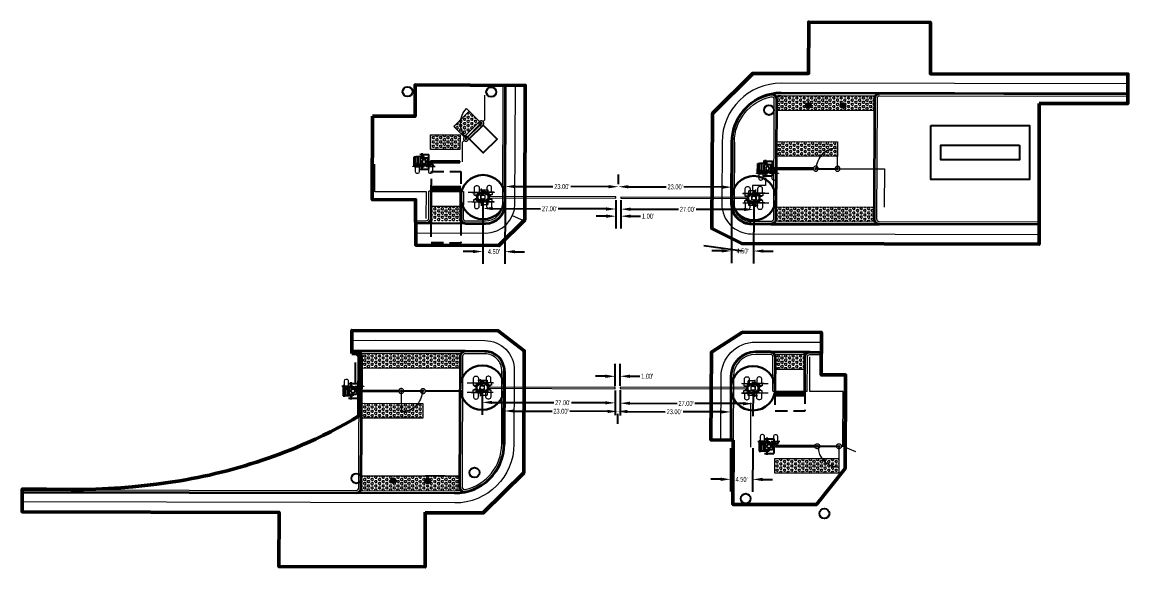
# Model space of a CAD drawing. Extents: x 6427214 to 6444634, y 1882940 to 1890436.
# Drawn here: x 6437699.5 to 6437924.1, y 1883896.9 to 1884007.5 of the extents above; entities that cross this region are included whole.
import ezdxf
from ezdxf.lldxf.tags import DXFTag

# ---------------------------------------------------------------- set-up
doc = ezdxf.new("R2010")
doc.units = 0
doc.header["$LTSCALE"] = 20
doc.header["$MEASUREMENT"] = 0
for name, pattern in [('0', [2, 1, 0, 1]), ('DASHED2', [0.375, 0.25, -0.125]), ('HIDDEN2', [0.1875, 0.125, -0.0625])]:
    doc.linetypes.add(name, pattern=pattern)
doc.layers.add('$_VPORT-1', color=11, linetype='Continuous', plot=False)
for name, color, linetype, lineweight, plot in [('00_GID_Arm FDN', 7, 'DASHED2', 13, False), ('00_GID_Ped Gate FDN', 7, 'DASHED2', 13, False), ('C-ROAD_4.5 ft Offset', 210, 'Continuous', 30, False)]:
    doc.layers.add(name, color=color, linetype=linetype, lineweight=lineweight, plot=plot)
for name, color, linetype, lineweight in [('00_GID_Gate Details', 4, 'Continuous', 13), ('00_GID_Ped Swing Gate', 4, 'Continuous', 13), ('C-ROAD-CURB', 3, 'Continuous', 35), ('C-ROAD-CURB RAMP', 3, 'Continuous', 30), ('C-ROAD-CURB RAMP GROVES', 1, 'Continuous', 0), ('C-ROAD-EG', 3, 'Continuous', 20), ('C-ROAD-FENC', 2, 'METRO FENCELINE1', 20), ('C-ROAD-TRUNCATED DOME', 2, 'Continuous', 13), ('C-SAWCUT & JOIN', 50, 'Continuous', 50)]:
    doc.layers.add(name, color=color, linetype=linetype, lineweight=lineweight)
for name, color, linetype in [('C-FENC', 2, 'METRO FENCELINE1'), ('C-FENC-GATE', 2, 'Continuous'), ('C-GATE-ARM', 3, '0'), ('C-RAIL-GATE-ARM', 2, 'Continuous'), ('C-ROAD', 7, 'Continuous'), ('C-ROAD-CURB-RAMP-DETL', 1, 'HIDDEN2'), ('C-SGNL-HS', 3, 'Continuous'), ('C-SGNL-HS-FNC', 2, 'FENCELINE2'), ('P-SIGEQ-POLES', 3, 'Continuous')]:
    doc.layers.add(name, color=color, linetype=linetype)
doc.styles.add('Arial Narrow', font='ARIALN.TTF', dxfattribs={"width": 0.8, "height": 1})
doc.styles.get("Standard").update_dxf_attribs({"font": 'arial.ttf'})
doc.linetypes.add('FENCELINE2', pattern='A,0.25,-0.1,[132,ltypeshp.shx,S=0.1,R=0,X=-0.1,Y=0],-0.1,1', length=1.45)
doc.linetypes.add('METRO FENCELINE1', pattern='A,0.125,-0.05,[133,ltypeshp.shx,S=0.025,R=0,X=-0.05,Y=0],0.125', length=0.3)
tags = doc.linetypes.add('METRO FENCELINE3', pattern='A,0.125,-0.025,["X",Standard,S=0.05,R=0,X=-0.023,Y=-0.025],-0.025,0.125', length=0.3).pattern_tags.tags
tags[6] = DXFTag(74, 10)
doc.dimstyles.new('DIM-20', dxfattribs={"dimscale": 20, "dimtxt": 1, "dimasz": 0.1, "dimexe": 0.125, "dimexo": 0.025, "dimgap": 0.03, "dimtad": 0, "dimzin": 0, "dimdsep": 46, "dimtxsty": 'Arial Narrow', "dimcen": 0.04, "dimclrd": 256, "dimclre": 256, "dimclrt": 256, "dimaunit": 1, "dimadec": 3, "dimazin": 2, "dimtfac": 1, "dimtofl": 0, "dimtmove": 0, "dimatfit": 3, "dimfxl": 1, "dimtfillclr": 256, "dimtolj": 1, "dimtzin": 0, "dimlwd": -1, "dimlwe": -1, "dimarcsym": 0})
pattern_1 = [(0, (0, 0), (0, 0.433012701892), [0.25, -0.5]), (120, (0, 0), (-0.375, -0.216506350946), [0.25, -0.5]), (60, (0.25, 0), (-0.375, 0.216506350946), [0.25, -0.5])]

# ---------------------------------------------------------------- blocks, each defined once
blk = doc.blocks.new('*D730')
at = {"layer": '$_VPORT-1', "transparency": 16777216}
for p, q in [((6437797.63, 1883974.64), (6437797.63, 1883976.64)), ((6437820.63, 1883974.6), (6437820.63, 1883976.6)), ((6437799.63, 1883974.13), (6437807.33, 1883974.12)), ((6437818.63, 1883974.11), (6437810.92, 1883974.12))]:
    blk.add_line(p, q, dxfattribs=at)
for points in [[(6437799.63, 1883974.47), (6437799.63, 1883973.8), (6437797.63, 1883974.14)], [(6437818.63, 1883974.44), (6437818.63, 1883973.77), (6437820.63, 1883974.1)]]:
    blk.add_solid(points, dxfattribs=at)
at = {"layer": 'Defpoints', "color": 0, "transparency": 16777216}
for p in [(6437797.63, 1883974.14), (6437820.63, 1883974.1), (6437820.63, 1883974.1)]:
    blk.add_point(p, dxfattribs=at)
at = {"layer": '$_VPORT-1', "transparency": 16777216, "insert": (6437809.13, 1883974.12), "char_height": 1, "attachment_point": 5, "rotation": 359.9202, "style": 'Arial Narrow'}
blk.add_mtext("\\A1;23.00'", dxfattribs=at)
blk = doc.blocks.new('*D731')
at = {"layer": '$_VPORT-1', "transparency": 16777216}
for p, q in [((6437820.63, 1883974.6), (6437820.64, 1883976.6)), ((6437843.63, 1883974.51), (6437843.64, 1883976.51)), ((6437822.63, 1883974.1), (6437830.33, 1883974.06)), ((6437841.63, 1883974.02), (6437833.92, 1883974.05))]:
    blk.add_line(p, q, dxfattribs=at)
for points in [[(6437822.63, 1883974.43), (6437822.62, 1883973.76), (6437820.63, 1883974.1)], [(6437841.63, 1883974.35), (6437841.62, 1883973.68), (6437843.63, 1883974.01)]]:
    blk.add_solid(points, dxfattribs=at)
at = {"layer": 'Defpoints', "color": 0, "transparency": 16777216}
for p in [(6437820.63, 1883974.1), (6437843.63, 1883974.01), (6437843.63, 1883974.01)]:
    blk.add_point(p, dxfattribs=at)
at = {"layer": '$_VPORT-1', "transparency": 16777216, "insert": (6437832.13, 1883974.06), "char_height": 1, "attachment_point": 5, "rotation": 359.7622, "style": 'Arial Narrow'}
blk.add_mtext("\\A1;23.00'", dxfattribs=at)
blk = doc.blocks.new('*D732')
at = {"layer": '$_VPORT-1', "transparency": 16777216}
for p, q in [((6437797.43, 1883928.03), (6437797.43, 1883926.03)), ((6437799.44, 1883928.52), (6437807.14, 1883928.49)), ((6437818.44, 1883928.44), (6437810.74, 1883928.47)), ((6437820.43, 1883927.93), (6437820.43, 1883925.93))]:
    blk.add_line(p, q, dxfattribs=at)
for points in [[(6437799.44, 1883928.85), (6437799.43, 1883928.19), (6437797.44, 1883928.53)], [(6437818.44, 1883928.77), (6437818.43, 1883928.11), (6437820.44, 1883928.43)]]:
    blk.add_solid(points, dxfattribs=at)
at = {"layer": 'Defpoints', "color": 0, "transparency": 16777216}
for p in [(6437797.44, 1883928.53), (6437820.44, 1883928.43), (6437820.44, 1883928.43)]:
    blk.add_point(p, dxfattribs=at)
at = {"layer": '$_VPORT-1', "transparency": 16777216, "insert": (6437808.94, 1883928.48), "char_height": 1, "attachment_point": 5, "rotation": 359.7622, "style": 'Arial Narrow'}
blk.add_mtext("\\A1;23.00'", dxfattribs=at)
blk = doc.blocks.new('*D733')
at = {"layer": '$_VPORT-1', "transparency": 16777216}
for p, q in [((6437820.43, 1883927.93), (6437820.43, 1883925.93)), ((6437822.44, 1883928.42), (6437830.14, 1883928.39)), ((6437841.44, 1883928.34), (6437833.74, 1883928.38)), ((6437843.43, 1883927.84), (6437843.43, 1883925.84))]:
    blk.add_line(p, q, dxfattribs=at)
for points in [[(6437822.44, 1883928.76), (6437822.43, 1883928.09), (6437820.44, 1883928.43)], [(6437841.44, 1883928.68), (6437841.43, 1883928.01), (6437843.44, 1883928.34)]]:
    blk.add_solid(points, dxfattribs=at)
at = {"layer": 'Defpoints', "color": 0, "transparency": 16777216}
for p in [(6437820.44, 1883928.43), (6437843.44, 1883928.34), (6437843.44, 1883928.34)]:
    blk.add_point(p, dxfattribs=at)
at = {"layer": '$_VPORT-1', "transparency": 16777216, "insert": (6437831.94, 1883928.38), "char_height": 1, "attachment_point": 5, "rotation": 359.7622, "style": 'Arial Narrow'}
blk.add_mtext("\\A1;23.00'", dxfattribs=at)
blk = doc.blocks.new('*D737')
at = {"layer": '$_VPORT-1', "transparency": 16777216}
for p, q in [((6437820.95, 1883932.74), (6437820.94, 1883927.61)), ((6437847.95, 1883932.64), (6437847.94, 1883927.51)), ((6437822.95, 1883930.1), (6437832.53, 1883930.07)), ((6437845.95, 1883930.02), (6437836.13, 1883930.06))]:
    blk.add_line(p, q, dxfattribs=at)
for points in [[(6437822.95, 1883930.43), (6437822.94, 1883929.77), (6437820.95, 1883930.11)], [(6437845.95, 1883930.36), (6437845.94, 1883929.69), (6437847.95, 1883930.01)]]:
    blk.add_solid(points, dxfattribs=at)
at = {"layer": 'Defpoints', "color": 0, "transparency": 16777216}
for p in [(6437820.96, 1883933.24), (6437847.96, 1883933.14), (6437820.95, 1883930.11)]:
    blk.add_point(p, dxfattribs=at)
at = {"layer": '$_VPORT-1', "transparency": 16777216, "insert": (6437834.33, 1883930.06), "char_height": 1, "attachment_point": 5, "rotation": 359.8011, "style": 'Arial Narrow'}
blk.add_mtext("\\A1;27.00'", dxfattribs=at)
blk = doc.blocks.new('*D738')
at = {"layer": '$_VPORT-1', "transparency": 16777216}
for p, q in [((6437792.95, 1883932.77), (6437792.94, 1883927.78)), ((6437819.95, 1883932.68), (6437819.94, 1883927.68)), ((6437794.95, 1883930.27), (6437807.51, 1883930.23)), ((6437817.95, 1883930.19), (6437811.11, 1883930.21))]:
    blk.add_line(p, q, dxfattribs=at)
for points in [[(6437794.95, 1883930.6), (6437794.94, 1883929.94), (6437792.95, 1883930.28)], [(6437817.95, 1883930.52), (6437817.94, 1883929.86), (6437819.95, 1883930.18)]]:
    blk.add_solid(points, dxfattribs=at)
at = {"layer": 'Defpoints', "color": 0, "transparency": 16777216}
for p in [(6437792.96, 1883933.27), (6437819.96, 1883933.18), (6437819.95, 1883930.18)]:
    blk.add_point(p, dxfattribs=at)
at = {"layer": '$_VPORT-1', "transparency": 16777216, "insert": (6437809.31, 1883930.22), "char_height": 1, "attachment_point": 5, "rotation": 359.7991, "style": 'Arial Narrow'}
blk.add_mtext("\\A1;27.00'", dxfattribs=at)
blk = doc.blocks.new('*D739')
at = {"layer": '$_VPORT-1', "transparency": 16777216}
for p, q in [((6437793.11, 1883971.49), (6437793.1, 1883967.18)), ((6437820.11, 1883971.39), (6437820.1, 1883967.07)), ((6437795.11, 1883969.67), (6437804.81, 1883969.63)), ((6437818.11, 1883969.58), (6437808.41, 1883969.62))]:
    blk.add_line(p, q, dxfattribs=at)
for points in [[(6437795.11, 1883970), (6437795.11, 1883969.33), (6437793.11, 1883969.68)], [(6437818.11, 1883969.91), (6437818.11, 1883969.24), (6437820.11, 1883969.57)]]:
    blk.add_solid(points, dxfattribs=at)
at = {"layer": 'Defpoints', "color": 0, "transparency": 16777216}
for p in [(6437793.12, 1883971.99), (6437820.12, 1883971.89), (6437820.11, 1883969.57)]:
    blk.add_point(p, dxfattribs=at)
at = {"layer": '$_VPORT-1', "transparency": 16777216, "insert": (6437806.61, 1883969.62), "char_height": 1, "attachment_point": 5, "rotation": 359.7722, "style": 'Arial Narrow'}
blk.add_mtext("\\A1;27.00'", dxfattribs=at)
blk = doc.blocks.new('*D740')
at = {"layer": '$_VPORT-1', "transparency": 16777216}
for p, q in [((6437821.12, 1883971.38), (6437821.1, 1883967.04)), ((6437848.12, 1883971.31), (6437848.1, 1883966.97)), ((6437823.11, 1883969.54), (6437832.81, 1883969.51)), ((6437846.11, 1883969.47), (6437836.41, 1883969.5))]:
    blk.add_line(p, q, dxfattribs=at)
for points in [[(6437823.11, 1883969.87), (6437823.11, 1883969.2), (6437821.11, 1883969.54)], [(6437846.11, 1883969.8), (6437846.11, 1883969.14), (6437848.11, 1883969.47)]]:
    blk.add_solid(points, dxfattribs=at)
at = {"layer": 'Defpoints', "color": 0, "transparency": 16777216}
for p in [(6437821.12, 1883971.88), (6437848.12, 1883971.81), (6437848.11, 1883969.47)]:
    blk.add_point(p, dxfattribs=at)
at = {"layer": '$_VPORT-1', "transparency": 16777216, "insert": (6437834.61, 1883969.5), "char_height": 1, "attachment_point": 5, "rotation": 359.8379, "style": 'Arial Narrow'}
blk.add_mtext("\\A1;27.00'", dxfattribs=at)
blk = doc.blocks.new('*D742')
at = {"layer": '$_VPORT-1', "transparency": 16777216}
for p, q in [((6437843.41, 1883920.99), (6437843.37, 1883912.15)), ((6437847.91, 1883920.97), (6437847.87, 1883912.13)), ((6437841.38, 1883914.66), (6437839.38, 1883914.66)), ((6437849.88, 1883914.62), (6437851.88, 1883914.61))]:
    blk.add_line(p, q, dxfattribs=at)
for points in [[(6437841.38, 1883914.99), (6437841.38, 1883914.32), (6437843.38, 1883914.65)], [(6437849.88, 1883914.95), (6437849.88, 1883914.29), (6437847.88, 1883914.63)]]:
    blk.add_solid(points, dxfattribs=at)
at = {"layer": 'Defpoints', "color": 0, "transparency": 16777216}
for p in [(6437843.41, 1883921.49), (6437847.91, 1883921.47), (6437843.38, 1883914.65)]:
    blk.add_point(p, dxfattribs=at)
at = {"layer": '$_VPORT-1', "transparency": 16777216, "insert": (6437845.63, 1883914.64), "char_height": 1, "attachment_point": 5, "rotation": 359.7622, "style": 'Arial Narrow'}
blk.add_mtext("\\A1;4.50'", dxfattribs=at)
blk = doc.blocks.new('*U950')
at = {"layer": '00_GID_Arm FDN', "ltscale": 0.25}
blk.add_circle((0, 0), 1.25, dxfattribs=at)
at = {"layer": '00_GID_Gate Details'}
for p, q in [((27, 0.12), (1.3, 0.12)), ((27, -0.13), (27, 0.12)), ((1.3, -0.13), (27, -0.13))]:
    blk.add_line(p, q, dxfattribs=at)
for points in [[(-1.75, 0.95), (-1.75, 1.91, -0.414235), (-1.33, 2.33), (-1.19, 2.33, -0.41414), (-0.77, 1.91), (-0.77, 0.95)], [(1.75, 0.95), (1.75, 1.91, 0.414235), (1.33, 2.33), (1.19, 2.33, 0.41414), (0.77, 1.91), (0.77, 0.95)], [(-1.75, 0.48, 0.509158), (-0.77, 0.48, 2.513902)], [(1.75, 0.48, -0.509158), (0.77, 0.48, -2.513902)], [(-1.75, -0.48, -0.509158), (-0.77, -0.48, -2.513902)], [(-1.75, -1), (-1.75, -1.91, 0.414235), (-1.33, -2.33), (-1.19, -2.33, 0.41414), (-0.77, -1.91), (-0.77, -1)], [(1.75, -0.48, 0.509158), (0.77, -0.48, 2.513902)], [(1.75, -1), (1.75, -1.91, -0.414235), (1.33, -2.33), (1.19, -2.33, -0.41414), (0.77, -1.91), (0.77, -1)]]:
    blk.add_lwpolyline(points, format="xyb", dxfattribs=at)
for points in [[(-3.05, 1), (0, 1), (0, 0.4)], [(-2.25, 1), (-2.25, 0.95)], [(-2.25, 0.95), (-0.28, 0.95)], [(-2.24, 1), (-0.28, 1)], [(-1.85, 0.95), (-1.85, 0.48), (-0.67, 0.48), (-0.67, 0.67)], [(-0.07, 0.8), (-1.22, 0.8), (-1.22, 0.72), (-0.07, 0.72)], [(-0.88, 1.5), (-0.4, 1.5)], [(-0.67, 0.76), (-0.67, 0.95)], [(-0.45, 0.45), (0.45, 0.45)], [(-0.45, -0.45), (-0.45, 0.45)], [(-0.4, 1.75), (-0.4, 1)], [(-0.4, 1.5), (1, 1.5)], [(-0.28, 0.95), (-0.28, 1)], [(0.07, 0.8), (1.22, 0.8), (1.22, 0.72), (0.07, 0.72)], [(0.28, 0.95), (0.28, 1)], [(2.25, 1), (0.28, 1)], [(2.25, 0.95), (0.28, 0.95)], [(0.45, -0.45), (0.45, 0.45)], [(1.85, 0.95), (1.85, 0.48), (0.67, 0.48), (0.67, 0.67)], [(0.67, 0.76), (0.67, 0.95)], [(1, 1.5), (1, -1.5)], [(1, 0), (1.3, 0)], [(1.3, -0.12), (1.3, 0.12)], [(2.25, 1), (2.25, 0.95)], [(0, -0.4), (0, -1), (-3.05, -1)], [(-2.25, -1), (-2.25, -0.95)], [(-2.25, -0.95), (-0.44, -0.96)], [(-2.25, -1), (-0.44, -1)], [(-1.85, -0.95), (-1.85, -0.48), (-0.67, -0.48), (-0.67, -0.67)], [(-0.07, -0.8), (-1.22, -0.8), (-1.22, -0.72), (-0.07, -0.72)], [(-0.67, -0.76), (-0.67, -0.95)], [(-0.45, -0.45), (0.45, -0.45)], [(-0.44, -0.96), (-0.44, -1)], [(-0.4, -1), (-0.4, -1.75)], [(-0.4, -1.5), (1, -1.5)], [(0.07, -0.8), (1.22, -0.8), (1.22, -0.72), (0.07, -0.72)], [(0.28, -0.95), (0.28, -1)], [(2.25, -0.95), (0.28, -0.95)], [(2.25, -1), (0.28, -1)], [(1.85, -0.95), (1.85, -0.48), (0.67, -0.48), (0.67, -0.67)], [(0.67, -0.76), (0.67, -0.95)], [(2.25, -1), (2.25, -0.95)]]:
    blk.add_lwpolyline(points, dxfattribs=at)
blk.add_lwpolyline([(1, 0.75), (1, -0.75, -0.414214), (0.75, -1), (-0.75, -1, -0.414214), (-1, -0.75), (-1, 0.75, -0.414214), (-0.75, 1), (0.75, 1, -0.414214)], format="xyb", close=True, dxfattribs=at)
for centre, radius in [((0, 0), 0.4), ((0, 0.76), 0.0779), ((0, -0.76), 0.0779)]:
    blk.add_circle(centre, radius, dxfattribs=at)
for points in [[(-0.04, 0.45), (-0.04, 0.45), (-0.04, 0.7), (-0.04, 0.7)], [(0.04, 0.45), (0.04, 0.45), (0.04, 0.7), (0.04, 0.7)], [(-0.04, -0.45), (-0.04, -0.45), (-0.04, -0.7), (-0.04, -0.7)], [(0.04, -0.45), (0.04, -0.45), (0.04, -0.7), (0.04, -0.7)]]:
    blk.add_open_spline(points, degree=3, dxfattribs=at)
at = {"layer": 'C-ROAD_4.5 ft Offset'}
blk.add_circle((0, 0), 4.5, dxfattribs=at)
blk = doc.blocks.new('*D759')
at = {"layer": '$_VPORT-1', "transparency": 16777216}
for p, q in [((6437820.12, 1883971.26), (6437820.12, 1883965.61)), ((6437821.12, 1883971.26), (6437821.12, 1883965.61)), ((6437818.12, 1883968.11), (6437816.12, 1883968.11)), ((6437823.12, 1883968.11), (6437825.12, 1883968.11))]:
    blk.add_line(p, q, dxfattribs=at)
for points in [[(6437818.12, 1883968.45), (6437818.12, 1883967.78), (6437820.12, 1883968.11)], [(6437823.12, 1883968.45), (6437823.12, 1883967.78), (6437821.12, 1883968.11)]]:
    blk.add_solid(points, dxfattribs=at)
at = {"layer": 'Defpoints', "color": 0, "transparency": 16777216}
for p in [(6437820.12, 1883971.76), (6437821.12, 1883971.76), (6437821.12, 1883968.11)]:
    blk.add_point(p, dxfattribs=at)
at = {"layer": '$_VPORT-1', "transparency": 16777216, "insert": (6437826.62, 1883968.11), "char_height": 1, "attachment_point": 5, "style": 'Arial Narrow'}
blk.add_mtext("\\A1;1.00'", dxfattribs=at)
blk = doc.blocks.new('*D760')
at = {"layer": '$_VPORT-1', "transparency": 16777216}
for p, q in [((6437843.61, 1883971.31), (6437843.56, 1883958.55)), ((6437848.11, 1883971.29), (6437848.06, 1883958.53)), ((6437841.57, 1883961.06), (6437839.57, 1883961.07)), ((6437850.07, 1883961.03), (6437852.07, 1883961.02))]:
    blk.add_line(p, q, dxfattribs=at)
for points in [[(6437841.57, 1883961.39), (6437841.57, 1883960.73), (6437843.57, 1883961.05)], [(6437850.07, 1883961.36), (6437850.07, 1883960.69), (6437848.07, 1883961.03)]]:
    blk.add_solid(points, dxfattribs=at)
at = {"layer": 'Defpoints', "color": 0, "transparency": 16777216}
for p in [(6437843.62, 1883971.81), (6437848.12, 1883971.79), (6437843.57, 1883961.05)]:
    blk.add_point(p, dxfattribs=at)
at = {"layer": '$_VPORT-1', "transparency": 16777216, "insert": (6437845.82, 1883961.04), "char_height": 1, "attachment_point": 5, "rotation": 359.7622, "style": 'Arial Narrow'}
blk.add_mtext("\\A1;4.50'", dxfattribs=at)
blk = doc.blocks.new('*D761')
at = {"layer": '$_VPORT-1', "transparency": 16777216}
for p, q in [((6437819.96, 1883933.55), (6437819.96, 1883938.08)), ((6437820.96, 1883933.61), (6437820.96, 1883938.08)), ((6437817.96, 1883935.58), (6437815.96, 1883935.58)), ((6437822.96, 1883935.58), (6437824.96, 1883935.58))]:
    blk.add_line(p, q, dxfattribs=at)
for points in [[(6437817.96, 1883935.92), (6437817.96, 1883935.25), (6437819.96, 1883935.58)], [(6437822.96, 1883935.92), (6437822.96, 1883935.25), (6437820.96, 1883935.58)]]:
    blk.add_solid(points, dxfattribs=at)
at = {"layer": 'Defpoints', "color": 0, "transparency": 16777216}
for p in [(6437820.96, 1883935.58), (6437819.96, 1883933.05), (6437820.96, 1883933.11)]:
    blk.add_point(p, dxfattribs=at)
at = {"layer": '$_VPORT-1', "transparency": 16777216, "insert": (6437826.46, 1883935.58), "char_height": 1, "attachment_point": 5, "style": 'Arial Narrow'}
blk.add_mtext("\\A1;1.00'", dxfattribs=at)
blk = doc.blocks.new('*D762')
at = {"layer": '$_VPORT-1', "transparency": 16777216}
for p, q in [((6437793.11, 1883971.49), (6437793.06, 1883958.43)), ((6437797.61, 1883971.48), (6437797.56, 1883958.41)), ((6437791.07, 1883960.93), (6437789.07, 1883960.94)), ((6437799.57, 1883960.9), (6437801.57, 1883960.89))]:
    blk.add_line(p, q, dxfattribs=at)
for points in [[(6437791.07, 1883961.27), (6437791.07, 1883960.6), (6437793.07, 1883960.93)], [(6437799.57, 1883961.23), (6437799.57, 1883960.57), (6437797.57, 1883960.91)]]:
    blk.add_solid(points, dxfattribs=at)
at = {"layer": 'Defpoints', "color": 0, "transparency": 16777216}
for p in [(6437793.12, 1883971.99), (6437797.62, 1883971.98), (6437797.57, 1883960.91)]:
    blk.add_point(p, dxfattribs=at)
at = {"layer": '$_VPORT-1', "transparency": 16777216, "insert": (6437795.32, 1883960.92), "char_height": 1, "attachment_point": 5, "rotation": 359.7622, "style": 'Arial Narrow'}
blk.add_mtext("\\A1;4.50'", dxfattribs=at)
blk = doc.blocks.new('Swing Gate')
at = {"layer": '00_GID_Ped Gate FDN'}
for centre in [(-5.67, 0.02), (-1.25, 0)]:
    blk.add_circle(centre, 0.5, dxfattribs=at)
at = {"layer": '00_GID_Ped Swing Gate', "flags": 128}
for points in [[(-5.37, 0.1), (-1.61, 0.08)], [(-1.53, 0), (-1.42, 0)], [(-5.38, -0.06), (-1.61, -0.08)], [(-1.25, -0.17), (-1.27, -4.25)]]:
    blk.add_lwpolyline(points, dxfattribs=at)
at = {"layer": '00_GID_Ped Swing Gate'}
for centre, radius in [((-5.67, 0.02), 0.167), ((-5.37, 0.02), 0.0833), ((-1.61, 0), 0.0833), ((-1.25, 0), 0.167)]:
    blk.add_circle(centre, radius, dxfattribs=at)
blk.add_arc((-1.25, 0), 4.25, 179.7439, 269.7439, dxfattribs=at)
blk = doc.blocks.new('*U976')
for p, q in [((1.2, 2.56), (1.68, 2.56)), ((1.68, 2.81), (1.68, 2.06)), ((1.68, 2.56), (3.08, 2.56)), ((3.08, 2.56), (3.08, -0.44)), ((0.08, 2.06), (0.08, 0.06)), ((0.43, 2.06), (0.08, 2.06)), ((0.08, 0.06), (0.43, 0.06)), ((0.43, 2.06), (0.43, 0.06)), ((0.43, 2.06), (2.08, 2.06)), ((2.08, 0.06), (0.43, 0.06)), ((0.91, 2.06), (0.91, 0.06)), ((1.33, 0.31), (1.33, 1.81)), ((1.33, 1.81), (2.83, 1.81)), ((2.83, 0.31), (1.33, 0.31)), ((1.68, 0.06), (1.68, -0.69)), ((2.08, 2.06), (2.08, 1.46)), ((2.08, 0.66), (2.08, 0.06)), ((2.83, 1.81), (2.83, 0.31)), ((3.08, 1.06), (3.38, 1.06)), ((3.38, 1.19), (9.38, 1.19)), ((3.38, 0.94), (3.38, 1.19)), ((9.38, 0.94), (3.38, 0.94)), ((9.38, 1.19), (9.38, 0.94)), ((1.2, -0.44), (1.68, -0.44)), ((1.68, -0.44), (3.08, -0.44))]:
    blk.add_line(p, q)
blk.add_circle((2.08, 1.06), 0.4)
blk = doc.blocks.new('*U969')
for p, q in [((1.2, 2.56), (1.68, 2.56)), ((1.68, 2.81), (1.68, 2.06)), ((1.68, 2.56), (3.08, 2.56)), ((3.08, 2.56), (3.08, -0.44)), ((0.08, 2.06), (0.08, 0.06)), ((0.43, 2.06), (0.08, 2.06)), ((0.08, 0.06), (0.43, 0.06)), ((0.43, 2.06), (0.43, 0.06)), ((0.43, 2.06), (2.08, 2.06)), ((2.08, 0.06), (0.43, 0.06)), ((0.91, 2.06), (0.91, 0.06)), ((1.33, 0.31), (1.33, 1.81)), ((1.33, 1.81), (2.83, 1.81)), ((2.83, 0.31), (1.33, 0.31)), ((1.68, 0.06), (1.68, -0.69)), ((2.08, 2.06), (2.08, 1.46)), ((2.08, 0.66), (2.08, 0.06)), ((2.83, 1.81), (2.83, 0.31)), ((3.08, 1.06), (3.38, 1.06)), ((3.38, 1.19), (11.38, 1.19)), ((3.38, 0.94), (3.38, 1.19)), ((11.38, 0.94), (3.38, 0.94)), ((11.38, 1.19), (11.38, 0.94)), ((1.2, -0.44), (1.68, -0.44)), ((1.68, -0.44), (3.08, -0.44))]:
    blk.add_line(p, q)
blk.add_circle((2.08, 1.06), 0.4)
blk = doc.blocks.new('*U970')
for p, q in [((1.2, 2.56), (1.68, 2.56)), ((1.68, 2.81), (1.68, 2.06)), ((1.68, 2.56), (3.08, 2.56)), ((3.08, 2.56), (3.08, -0.44)), ((0.08, 2.06), (0.08, 0.06)), ((0.43, 2.06), (0.08, 2.06)), ((0.08, 0.06), (0.43, 0.06)), ((0.43, 2.06), (0.43, 0.06)), ((0.43, 2.06), (2.08, 2.06)), ((2.08, 0.06), (0.43, 0.06)), ((0.91, 2.06), (0.91, 0.06)), ((1.33, 0.31), (1.33, 1.81)), ((1.33, 1.81), (2.83, 1.81)), ((2.83, 0.31), (1.33, 0.31)), ((1.68, 0.06), (1.68, -0.69)), ((2.08, 2.06), (2.08, 1.46)), ((2.08, 0.66), (2.08, 0.06)), ((2.83, 1.81), (2.83, 0.31)), ((3.08, 1.06), (3.38, 1.06)), ((3.38, 1.19), (11.38, 1.19)), ((3.38, 0.94), (3.38, 1.19)), ((11.38, 0.94), (3.38, 0.94)), ((11.38, 1.19), (11.38, 0.94)), ((1.2, -0.44), (1.68, -0.44)), ((1.68, -0.44), (3.08, -0.44))]:
    blk.add_line(p, q)
blk.add_circle((2.08, 1.06), 0.4)
blk = doc.blocks.new('*U968')
for p, q in [((1.2, 2.56), (1.68, 2.56)), ((1.68, 2.81), (1.68, 2.06)), ((1.68, 2.56), (3.08, 2.56)), ((3.08, 2.56), (3.08, -0.44)), ((0.08, 2.06), (0.08, 0.06)), ((0.43, 2.06), (0.08, 2.06)), ((0.08, 0.06), (0.43, 0.06)), ((0.43, 2.06), (0.43, 0.06)), ((0.43, 2.06), (2.08, 2.06)), ((2.08, 0.06), (0.43, 0.06)), ((0.91, 2.06), (0.91, 0.06)), ((1.33, 0.31), (1.33, 1.81)), ((1.33, 1.81), (2.83, 1.81)), ((2.83, 0.31), (1.33, 0.31)), ((1.68, 0.06), (1.68, -0.69)), ((2.08, 2.06), (2.08, 1.46)), ((2.08, 0.66), (2.08, 0.06)), ((2.83, 1.81), (2.83, 0.31)), ((3.08, 1.06), (3.38, 1.06)), ((3.38, 1.19), (11.38, 1.19)), ((3.38, 0.94), (3.38, 1.19)), ((11.38, 0.94), (3.38, 0.94)), ((11.38, 1.19), (11.38, 0.94)), ((1.2, -0.44), (1.68, -0.44)), ((1.68, -0.44), (3.08, -0.44))]:
    blk.add_line(p, q)
blk.add_circle((2.08, 1.06), 0.4)
blk = doc.blocks.new('A$Cabb8c628')
at = {"layer": '00_GID_Gate Details'}
for points in [[(-1.71, 0.2), (-0.73, 0.2), (-0.73, -0.2), (-1.71, -0.2)], [(-1.22, 0.04), (1.22, 0.04), (1.22, -0.04), (-1.22, -0.04)], [(-0.04, 0.31), (0.04, 0.31), (0.04, 0.06), (-0.04, 0.06)], [(0.73, 0.2), (1.71, 0.2), (1.71, -0.2), (0.73, -0.2)], [(-2.04, -0.19), (-0.41, -0.19), (-0.41, -0.24), (-2.04, -0.24)], [(0.41, -0.2), (2.04, -0.2), (2.04, -0.24), (0.41, -0.24)]]:
    blk.add_lwpolyline(points, close=True, dxfattribs=at)
for points in [[(-1.63, 0.2), (-1.63, -1.24, 0.414235), (-1.28, -1.59), (-1.17, -1.59, 0.41414), (-0.82, -1.24), (-0.82, 0.2, 0.509158)], [(0.82, 0.2), (0.81, -1.25, 0.414235), (1.16, -1.6), (1.28, -1.6, 0.41414), (1.63, -1.25), (1.63, 0.19, 0.509158)]]:
    blk.add_lwpolyline(points, format="xyb", close=True, dxfattribs=at)
blk.add_lwpolyline([(-0.45, 0.31), (0.45, 0.31)], dxfattribs=at)
blk.add_circle((0, 0), 0.0779, dxfattribs=at)

msp = doc.modelspace()

# ---------------------------------------------------------------- hatches: boundary and pattern name
at = {"layer": 'C-ROAD'}
h = msp.add_hatch(color=256, dxfattribs=at)
h.dxf.hatch_style = 1
edge = h.paths.add_edge_path()
edge.add_arc((6437859.197, 1883990.615), 0.5, 0, 360)
h = msp.add_hatch(color=256, dxfattribs=at)
h.dxf.hatch_style = 1
edge = h.paths.add_edge_path()
edge.add_arc((6437866.197, 1883990.601), 0.5, 0, 360)
h = msp.add_hatch(color=256, dxfattribs=at)
h.dxf.hatch_style = 1
edge = h.paths.add_edge_path()
edge.add_arc((6437774.875, 1883914.366), 0.5, 0, 360)
h = msp.add_hatch(color=256, dxfattribs=at)
h.dxf.hatch_style = 1
edge = h.paths.add_edge_path()
edge.add_arc((6437781.875, 1883914.35), 0.5, 0, 360)
at = {"layer": 'C-ROAD-TRUNCATED DOME'}
h = msp.add_hatch(dxfattribs=at)
h.set_pattern_fill('HEX', color=253, scale=2)
h.set_pattern_definition(pattern_1)
h.paths.add_polyline_path([(6437852.69, 1883989.629), (6437872.69, 1883989.587), (6437872.701, 1883992.089), (6437872.836, 1883992.587), (6437853.683, 1883992.627), (6437852.467, 1883992.551), (6437852.7, 1883991.906)])
h = msp.add_hatch(dxfattribs=at)
h.set_pattern_fill('HEX', color=253, scale=2)
h.set_pattern_definition(pattern_1)
h.paths.add_polyline_path([(6437787.187, 1883986.343), (6437790.318, 1883989.458), (6437792.434, 1883987.332), (6437789.304, 1883984.216)])
h = msp.add_hatch(dxfattribs=at)
h.set_pattern_fill('HEX', color=253, scale=2)
h.set_pattern_definition([(0, (-1.08353, 4.4953), (0, 0.433012701892), [0.25, -0.5]), (120, (-1.08353, 4.4953), (-0.375, -0.216506350946), [0.25, -0.5]), (60, (-0.83353, 4.4953), (-0.375, 0.216506350946), [0.25, -0.5])])
h.paths.add_polyline_path([(6437788.441, 1883981.658), (6437782.435, 1883981.672), (6437782.454, 1883984.672), (6437788.448, 1883984.658)])
h = msp.add_hatch(dxfattribs=at)
h.set_pattern_fill('HEX', color=253, scale=2)
h.set_pattern_definition([(0, (84.2067, 53.177), (0, 0.433012701892), [0.25, -0.5]), (120, (84.2067, 53.177), (-0.375, -0.216506350946), [0.25, -0.5]), (60, (84.4567, 53.177), (-0.375, 0.216506350946), [0.25, -0.5])])
h.paths.add_polyline_path([(6437865.122, 1883983.253), (6437865.115, 1883980.253), (6437852.637, 1883980.282), (6437852.649, 1883983.282)])
h = msp.add_hatch(dxfattribs=at)
h.set_pattern_fill('HEX', color=253, scale=2)
h.set_pattern_definition(pattern_1)
h.paths.add_polyline_path([(6437788.597, 1883967.158), (6437788.604, 1883970.158), (6437782.609, 1883970.172), (6437782.597, 1883967.172)])
h = msp.add_hatch(dxfattribs=at)
h.set_pattern_fill('HEX', color=253, scale=2)
h.set_pattern_definition([(0, (-3.4304, -7.748), (0, 0.433012701892), [0.25, -0.5]), (120, (-3.4304, -7.748), (-0.375, -0.216506350946), [0.25, -0.5]), (60, (-3.1804, -7.748), (-0.375, 0.216506350946), [0.25, -0.5])])
h.paths.add_polyline_path([(6437852.609, 1883970.018), (6437872.609, 1883969.976), (6437872.599, 1883967.474), (6437872.732, 1883966.976), (6437852.464, 1883967.018), (6437852.599, 1883967.516)])
h = msp.add_hatch(dxfattribs=at)
h.set_pattern_fill('HEX', color=253, scale=2)
h.set_pattern_definition(pattern_1)
h.paths.add_polyline_path([(6437768.472, 1883937.205), (6437768.482, 1883939.703), (6437768.35, 1883940.205), (6437788.618, 1883940.158), (6437788.482, 1883939.66), (6437788.472, 1883937.159)])
h = msp.add_hatch(dxfattribs=at)
h.set_pattern_fill('HEX', color=253, scale=2)
h.set_pattern_definition(pattern_1)
h.paths.add_polyline_path([(6437858.472, 1883937.011), (6437858.485, 1883940.006), (6437852.35, 1883940.023), (6437852.482, 1883939.521), (6437852.472, 1883937.023)])
h = msp.add_hatch(dxfattribs=at)
h.set_pattern_fill('HEX', color=253, scale=2)
h.set_pattern_definition(pattern_1)
h.paths.add_polyline_path([(6437780.907, 1883930.066), (6437780.895, 1883927.066), (6437768.43, 1883927.105), (6437768.443, 1883930.105)])
h = msp.add_hatch(dxfattribs=at)
h.set_pattern_fill('HEX', color=253, scale=2)
h.set_pattern_definition([(0, (1.24147, -7.6533), (0, 0.433012701892), [0.25, -0.5]), (120, (1.24147, -7.6533), (-0.375, -0.216506350946), [0.25, -0.5]), (60, (1.49147, -7.6533), (-0.375, 0.216506350946), [0.25, -0.5])])
h.paths.add_polyline_path([(6437852.405, 1883918.889), (6437865.396, 1883918.873), (6437865.393, 1883915.873), (6437852.392, 1883915.889)])
h = msp.add_hatch(dxfattribs=at)
h.set_pattern_fill('HEX', color=253, scale=2)
h.set_pattern_definition(pattern_1)
h.paths.add_polyline_path([(6437768.382, 1883915.381), (6437788.381, 1883915.335), (6437788.371, 1883912.837), (6437788.605, 1883912.413), (6437768.236, 1883912.381), (6437768.371, 1883912.879)])

# ---------------------------------------------------------------- linework, layer by layer
at = {"layer": '$_VPORT-1'}
msp.add_lwpolyline([(6437790.301, 1883983.799), (6437793.136, 1883986.62), (6437795.958, 1883983.785), (6437793.123, 1883980.964)], close=True, dxfattribs=at)
at = {"layer": '$_VPORT-1', "flags": 128}
msp.add_lwpolyline([(6437837.99, 1883962.179), (6437845.822, 1883961.043)], dxfattribs=at)
at = {"layer": 'C-FENC'}
for p, q in [((6437767.256, 1883934.108), (6437767.197, 1883938.41)), ((6437788.952, 1883932.544), (6437781.42, 1883932.562))]:
    msp.add_line(p, q, dxfattribs=at)
at = {"layer": 'C-ROAD'}
for centre in [(6437859.197, 1883990.615), (6437866.197, 1883990.601), (6437774.875, 1883914.366), (6437781.875, 1883914.35)]:
    msp.add_circle(centre, 0.5, dxfattribs=at)
at = {"layer": 'C-ROAD-CURB'}
for p, q in [((6437924.067, 1883992.981), (6437853.684, 1883993.127)), ((6437843.664, 1883983.168), (6437843.611, 1883970.545)), ((6437847.603, 1883966.528), (6437852.629, 1883966.518)), ((6437797.47, 1883936.63), (6437797.408, 1883921.795))]:
    msp.add_line(p, q, dxfattribs=at)
at = {"layer": 'C-ROAD-CURB', "lineweight": 0}
for p, q in [((6437844.164, 1883983.166), (6437844.111, 1883970.543)), ((6437788.622, 1883973.158), (6437789.122, 1883973.157)), ((6437796.97, 1883936.633), (6437796.908, 1883921.798))]:
    msp.add_line(p, q, dxfattribs=at)
at = {"layer": 'C-ROAD-CURB'}
for points in [[(6437788.599, 1883967.66), (6437788.622, 1883973.158), (6437788.599, 1883967.66, 0.4147525), (6437789.596, 1883966.656), (6437793.602, 1883966.647, 0.4136748), (6437797.611, 1883970.63), (6437797.711, 1883994.698)], [(6437906.066, 1883966.407), (6437873.597, 1883966.474, -0.4148214), (6437872.599, 1883967.479), (6437872.701, 1883992.089, -0.413606), (6437873.703, 1883993.085), (6437924.067, 1883992.981)], [(6437699.53, 1883912.04), (6437767.369, 1883911.883, 0.4136748), (6437768.371, 1883912.879), (6437768.482, 1883939.703, 0.4147525), (6437767.485, 1883940.707), (6437766.487, 1883940.709)], [(6437852.453, 1883932.523), (6437852.482, 1883939.521, 0.4148214), (6437851.485, 1883940.525), (6437848.476, 1883940.532, 0.413606), (6437843.466, 1883935.552), (6437843.412, 1883922.622)], [(6437858.453, 1883932.505), (6437858.482, 1883939.513, -0.413606), (6437859.485, 1883940.509), (6437861.824, 1883940.504)]]:
    msp.add_lwpolyline(points, format="xyb", dxfattribs=at)
at = {"layer": 'C-ROAD-CURB', "lineweight": 0}
for points in [[(6437789.122, 1883973.157), (6437789.099, 1883967.658, 0.4147525), (6437789.598, 1883967.156), (6437793.603, 1883967.147, 0.4136748), (6437797.111, 1883970.632), (6437797.211, 1883994.7)], [(6437852.467, 1883992.551, -0.0320924), (6437853.683, 1883992.627), (6437872.836, 1883992.587)], [(6437906.067, 1883966.907), (6437873.598, 1883966.974, -0.4148214), (6437873.099, 1883967.476), (6437873.201, 1883992.087, -0.413606), (6437873.702, 1883992.585), (6437924.066, 1883992.481)], [(6437779.451, 1883967.18), (6437781.598, 1883967.175, 0.4136748), (6437782.099, 1883967.672), (6437782.122, 1883973.174)], [(6437699.531, 1883912.54), (6437767.37, 1883912.383, 0.4136748), (6437767.871, 1883912.881), (6437767.982, 1883939.705, 0.4147525), (6437767.484, 1883940.207), (6437766.485, 1883940.209)], [(6437851.953, 1883932.525), (6437851.982, 1883939.523, 0.4148214), (6437851.483, 1883940.025), (6437848.475, 1883940.032, 0.413606), (6437843.966, 1883935.55), (6437843.912, 1883922.62)], [(6437858.953, 1883932.502), (6437858.982, 1883939.511, -0.413606), (6437859.483, 1883940.009), (6437861.823, 1883940.004)], [(6437768.236, 1883912.381), (6437787.387, 1883912.337, 0.0321512), (6437788.605, 1883912.413)]]:
    msp.add_lwpolyline(points, format="xyb", dxfattribs=at)
at = {"layer": 'C-ROAD-CURB'}
for points in [[(6437852.7, 1883991.906), (6437852.599, 1883967.516, -0.413606), (6437851.597, 1883966.52), (6437847.603, 1883966.528, -0.4148214), (6437843.611, 1883970.545), (6437843.664, 1883983.168, -0.3500011), (6437851.482, 1883992.886, -0.4814803)], [(6437789.59, 1883912.078, 0.3500011), (6437797.408, 1883921.795), (6437797.47, 1883936.63, 0.4147525), (6437793.479, 1883940.647), (6437789.485, 1883940.656, 0.4136748), (6437788.482, 1883939.66), (6437788.372, 1883913.058, 0.4814803)]]:
    msp.add_lwpolyline(points, format="xyb", close=True, dxfattribs=at)
at = {"layer": 'C-ROAD-CURB', "lineweight": 0}
for points in [[(6437852.2, 1883991.908), (6437852.099, 1883967.518, -0.413606), (6437851.598, 1883967.02), (6437847.604, 1883967.028, -0.4148214), (6437844.111, 1883970.543), (6437844.164, 1883983.166, -0.3500011), (6437851.591, 1883992.398, -0.4814803)], [(6437789.481, 1883912.566, 0.3500011), (6437796.908, 1883921.798), (6437796.97, 1883936.633, 0.4147525), (6437793.478, 1883940.147), (6437789.484, 1883940.156, 0.4136748), (6437788.982, 1883939.658), (6437788.872, 1883913.056, 0.4814803)]]:
    msp.add_lwpolyline(points, format="xyb", close=True, dxfattribs=at)
for points in [[(6437782.622, 1883973.172), (6437782.122, 1883973.173)], [(6437852.609, 1883970.018), (6437872.609, 1883969.976)], [(6437852.464, 1883967.018), (6437872.732, 1883966.976)], [(6437788.618, 1883940.158), (6437768.35, 1883940.205)], [(6437858.485, 1883940.011), (6437852.483, 1883940.023)], [(6437851.953, 1883932.525), (6437852.453, 1883932.523)], [(6437858.953, 1883932.502), (6437858.453, 1883932.505)]]:
    msp.add_lwpolyline(points, dxfattribs=at)
at = {"layer": 'C-ROAD-CURB', "flags": 128}
msp.add_lwpolyline([(6437851.597, 1883966.52), (6437873.597, 1883966.474)], dxfattribs=at)
at = {"layer": 'C-ROAD-CURB'}
for points in [[(6437852.629, 1883966.518), (6437868.782, 1883966.484)], [(6437789.485, 1883940.656), (6437767.485, 1883940.707)], [(6437859.482, 1883940.509), (6437851.485, 1883940.525)], [(6437858.453, 1883932.505), (6437858.487, 1883940.511)]]:
    msp.add_lwpolyline(points, dxfattribs=at)
for centre, radius, start, end in [((6437853.663, 1883983.127), 10, 89.88105, 179.76217), ((6437847.611, 1883970.528), 4, 179.76217, 269.88105), ((6437793.47, 1883936.647), 4, 359.76217, 89.86758), ((6437787.408, 1883921.837), 10, 269.86758, 359.76217)]:
    msp.add_arc(centre, radius, start, end, dxfattribs=at)
at = {"layer": 'C-ROAD-CURB', "lineweight": 0}
for centre, start, end in [((6437847.611, 1883970.528), 179.76217, 269.88105), ((6437793.47, 1883936.647), 359.76217, 89.86758)]:
    msp.add_arc(centre, 3.5, start, end, dxfattribs=at)
at = {"layer": 'C-ROAD-CURB RAMP'}
for p, q in [((6437782.595, 1883966.672), (6437782.622, 1883973.172)), ((6437788.595, 1883966.658), (6437788.599, 1883967.66))]:
    msp.add_line(p, q, dxfattribs=at)
msp.add_lwpolyline([(6437779.453, 1883966.68), (6437781.596, 1883966.675, 0.4136748), (6437782.599, 1883967.67), (6437782.622, 1883973.172)], format="xyb", dxfattribs=at)
at = {"layer": 'C-ROAD-CURB RAMP', "flags": 128}
msp.add_lwpolyline([(6437788.622, 1883973.158), (6437782.622, 1883973.172)], dxfattribs=at)
at = {"layer": 'C-ROAD-CURB RAMP'}
msp.add_lwpolyline([(6437779.453, 1883966.68), (6437789.596, 1883966.656)], dxfattribs=at)
at = {"layer": 'C-ROAD-CURB RAMP', "flags": 128}
msp.add_lwpolyline([(6437767.369, 1883911.883), (6437787.385, 1883911.837, 0.0556206), (6437789.59, 1883912.078, 0.0556206)], format="xyb", dxfattribs=at)
at = {"layer": 'C-ROAD-CURB RAMP GROVES', "flags": 128}
for points in [[(6437788.622, 1883973.558), (6437782.622, 1883973.572)], [(6437788.622, 1883973.358), (6437782.622, 1883973.372)], [(6437788.623, 1883973.958), (6437782.623, 1883973.972)], [(6437788.623, 1883973.758), (6437782.623, 1883973.772)], [(6437788.624, 1883974.158), (6437782.624, 1883974.172)], [(6437858.452, 1883931.911), (6437852.452, 1883931.923)], [(6437858.453, 1883932.505), (6437852.453, 1883932.523)], [(6437858.453, 1883932.311), (6437852.453, 1883932.323)], [(6437858.453, 1883932.111), (6437852.453, 1883932.123)], [(6437858.451, 1883931.511), (6437852.451, 1883931.523)], [(6437858.452, 1883931.711), (6437852.452, 1883931.723)]]:
    msp.add_lwpolyline(points, dxfattribs=at)
at = {"layer": 'C-ROAD-CURB-RAMP-DETL'}
msp.add_lwpolyline([(6437782.622, 1883973.172), (6437782.631, 1883977.172), (6437788.631, 1883977.184), (6437788.622, 1883973.158)], dxfattribs=at)
at = {"layer": 'C-ROAD-CURB-RAMP-DETL', "flags": 128}
for points in [[(6437788.595, 1883966.658), (6437788.586, 1883962.659), (6437782.586, 1883962.671), (6437782.595, 1883966.672)], [(6437858.453, 1883932.511), (6437858.445, 1883928.511), (6437852.445, 1883928.523), (6437852.453, 1883932.523)]]:
    msp.add_lwpolyline(points, dxfattribs=at)
at = {"layer": 'C-ROAD-EG'}
msp.add_line((6437801.395, 1883967.187), (6437799.094, 1883968.209), dxfattribs=at)
at = {"layer": 'C-ROAD-EG', "flags": 128}
for points in [[(6437924.071, 1883994.981), (6437853.688, 1883995.127, 0.413606), (6437841.664, 1883983.177), (6437841.611, 1883970.553, 0.4148214), (6437847.599, 1883964.528), (6437906.062, 1883964.407)], [(6437779.462, 1883964.725), (6437793.597, 1883964.646, 0.4136748), (6437799.611, 1883970.621), (6437799.711, 1883994.69)], [(6437766.496, 1883942.912), (6437793.485, 1883942.849, -0.4147525), (6437799.471, 1883936.825), (6437799.408, 1883921.787, -0.4136748), (6437787.381, 1883909.837), (6437699.525, 1883910.04)], [(6437771.262, 1883942.901), (6437793.485, 1883942.849, -0.4147525), (6437799.471, 1883936.825), (6437799.408, 1883921.787, -0.4136748), (6437787.381, 1883909.837), (6437699.525, 1883910.04)], [(6437841.412, 1883922.631), (6437841.466, 1883935.561, -0.413606), (6437848.48, 1883942.532), (6437861.828, 1883942.504)]]:
    msp.add_lwpolyline(points, format="xyb", dxfattribs=at)
at = {"layer": 'C-ROAD-FENC', "flags": 128}
for points in [[(6437793.141, 1883987.327), (6437793.496, 1883987.68), (6437793.507, 1883992.68)], [(6437788.935, 1883979.157), (6437788.945, 1883983.157), (6437789.299, 1883983.509)], [(6437781.599, 1883967.675), (6437781.621, 1883973.091), (6437771.144, 1883973.091), (6437771.144, 1883978.674)], [(6437865.608, 1883977.749), (6437874.641, 1883977.73), (6437874.609, 1883969.924)], [(6437850.453, 1883975.84), (6437850.453, 1883974.362), (6437847.855, 1883974.368), (6437847.853, 1883973.309)], [(6437865.9, 1883921.357), (6437866.176, 1883921.356), (6437866.223, 1883932.472), (6437859.453, 1883932.5), (6437859.482, 1883939.509)], [(6437847.444, 1883930.169), (6437847.412, 1883921.161)], [(6437866.176, 1883921.356), (6437868.743, 1883920.313)]]:
    msp.add_lwpolyline(points, dxfattribs=at)
at = {"layer": 'C-ROAD-TRUNCATED DOME', "flags": 128}
for points in [[(6437787.187, 1883986.343), (6437790.318, 1883989.458), (6437792.434, 1883987.332), (6437789.304, 1883984.216)], [(6437782.451, 1883984.672), (6437788.448, 1883984.658), (6437788.441, 1883981.658), (6437782.438, 1883981.672)], [(6437865.122, 1883983.253), (6437865.115, 1883980.253), (6437852.637, 1883980.282), (6437852.649, 1883983.282)], [(6437858.472, 1883937.011), (6437858.485, 1883940.006), (6437852.35, 1883940.023), (6437852.482, 1883939.521), (6437852.472, 1883937.023)], [(6437780.907, 1883930.066), (6437780.895, 1883927.066), (6437768.43, 1883927.105), (6437768.443, 1883930.105)], [(6437852.405, 1883918.889), (6437865.396, 1883918.873), (6437865.393, 1883915.873), (6437852.392, 1883915.889)]]:
    msp.add_lwpolyline(points, close=True, dxfattribs=at)
for points in [[(6437852.69, 1883989.629), (6437872.69, 1883989.587)], [(6437782.609, 1883970.172), (6437788.609, 1883970.158)], [(6437785.404, 1883915.342), (6437781.404, 1883915.351)]]:
    msp.add_lwpolyline(points, dxfattribs=at)
at = {"layer": 'C-ROAD-TRUNCATED DOME'}
for points in [[(6437788.472, 1883937.159), (6437768.472, 1883937.205)], [(6437768.382, 1883915.381), (6437788.381, 1883915.335)]]:
    msp.add_lwpolyline(points, dxfattribs=at)
at = {"layer": 'C-SAWCUT & JOIN'}
msp.add_line((6437924.063, 1883990.981), (6437906.068, 1883991.018), dxfattribs=at)
msp.add_lwpolyline([(6437906.068, 1883991.018), (6437906.068, 1883967.047), (6437906.058, 1883962.407), (6437874.586, 1883962.472), (6437845.709, 1883962.532), (6437839.591, 1883965.601), (6437839.688, 1883988.975), (6437847.902, 1883997.139), (6437859.235, 1883997.115), (6437859.257, 1884007.549), (6437883.988, 1884007.498), (6437883.967, 1883997.064), (6437924.075, 1883996.981), (6437924.063, 1883990.981)], close=True, dxfattribs=at)
for points in [[(6437770.685, 1883988.438), (6437770.614, 1883971.486), (6437779.43, 1883971.45), (6437779.448, 1883962.225), (6437796.339, 1883962.13), (6437801.598, 1883967.389), (6437801.711, 1883994.682), (6437779.329, 1883994.774), (6437779.314, 1883988.43), (6437770.685, 1883988.438)], [(6437766.485, 1883940.208), (6437767.484, 1883940.207), (6437767.982, 1883939.705), (6437767.932, 1883927.519), (6437766.639, 1883926.746), (6437765.159, 1883925.906), (6437763.661, 1883925.098), (6437762.148, 1883924.318), (6437760.622, 1883923.564), (6437759.084, 1883922.835), (6437757.538, 1883922.127), (6437756.404, 1883921.626), (6437755.262, 1883921.139), (6437754.115, 1883920.668), (6437752.96, 1883920.21), (6437751.8, 1883919.768), (6437750.635, 1883919.339), (6437749.463, 1883918.924), (6437748.287, 1883918.523), (6437747.106, 1883918.136), (6437745.921, 1883917.763), (6437744.732, 1883917.403), (6437743.539, 1883917.056), (6437742.343, 1883916.722), (6437741.144, 1883916.401), (6437738.737, 1883915.797), (6437737.555, 1883915.521), (6437736.37, 1883915.261), (6437735.181, 1883915.016), (6437733.989, 1883914.785), (6437732.794, 1883914.568), (6437731.597, 1883914.364), (6437729.195, 1883913.994), (6437726.786, 1883913.669), (6437724.372, 1883913.386), (6437721.955, 1883913.14), (6437719.536, 1883912.927), (6437718.281, 1883912.833), (6437717.026, 1883912.759), (6437715.77, 1883912.7), (6437714.512, 1883912.656), (6437711.997, 1883912.607), (6437709.479, 1883912.596), (6437704.441, 1883912.636), (6437701.922, 1883912.659), (6437699.531, 1883912.666), (6437699.52, 1883908.04), (6437751.705, 1883907.919), (6437751.679, 1883896.92), (6437781.362, 1883896.851), (6437781.387, 1883907.966)]]:
    msp.add_lwpolyline(points, dxfattribs=at)
at = {"layer": 'C-SAWCUT & JOIN', "flags": 128}
msp.add_lwpolyline([(6437781.387, 1883907.851), (6437793.168, 1883907.824), (6437801.384, 1883915.987), (6437801.487, 1883940.783), (6437796.194, 1883944.843), (6437766.504, 1883944.912), (6437766.485, 1883940.209)], dxfattribs=at)
msp.add_lwpolyline([(6437843.912, 1883922.62), (6437843.858, 1883909.541), (6437860.809, 1883909.506), (6437866.658, 1883916.862), (6437866.737, 1883935.855), (6437861.814, 1883935.866), (6437861.832, 1883944.504), (6437845.844, 1883944.537), (6437839.486, 1883940.473), (6437839.412, 1883922.639)], close=True, dxfattribs=at)
at = {"layer": 'C-SGNL-HS', "elevation": 667.747}
msp.add_lwpolyline([(6437902.068, 1883982.547), (6437902.068, 1883979.547), (6437886.068, 1883979.547), (6437886.068, 1883982.547)], close=True, dxfattribs=at)
at = {"layer": 'C-SGNL-HS-FNC', "linetype": 'METRO FENCELINE3', "elevation": 667.747}
msp.add_lwpolyline([(6437884.068, 1883986.547), (6437904.068, 1883986.547), (6437904.068, 1883975.547), (6437884.068, 1883975.547)], close=True, dxfattribs=at)
at = {"layer": 'P-SIGEQ-POLES'}
for centre in [(6437777.791, 1883993.413), (6437794.789, 1883993.361), (6437851.191, 1883989.663), (6437791.384, 1883916.022), (6437767.379, 1883914.829), (6437846.457, 1883910.734), (6437862.448, 1883907.695)]:
    msp.add_circle(centre, 1, dxfattribs=at)

# ---------------------------------------------------------------- block references
at = {"layer": '00_GID_Gate Details', "xscale": 1.1}
for p in [(6437781.14, 1883978.438), (6437850.895, 1883977.048)]:
    msp.add_blockref('A$Cabb8c628', p, dxfattribs=at)
at = {"layer": '00_GID_Gate Details', "xscale": 1.1, "rotation": 180}
for p in [(6437766.699, 1883933.346), (6437851.179, 1883922.124)]:
    msp.add_blockref('A$Cabb8c628', p, dxfattribs=at)
at = {"layer": 'C-FENC-GATE', "ltscale": 0.2, "xscale": -1}
for p, rotation in [((6437793.675, 1883987.854), 224.611507454654), ((6437866.358, 1883977.745), 179.6249806899082), ((6437775.253, 1883932.595), 359.5157826718842)]:
    msp.add_blockref('Swing Gate', p, dxfattribs=dict(at, rotation=rotation))
at = {"layer": 'C-FENC-GATE', "ltscale": 0.2, "rotation": 0.1843943038418982}
msp.add_blockref('Swing Gate', (6437866.65, 1883921.368), dxfattribs=at)
at = {"layer": 'C-GATE-ARM'}
for p, rotation in [((6437793.117, 1883971.995), 359.7815190705467), ((6437848.116, 1883971.79), 179.8090707886273), ((6437792.956, 1883933.275), 359.8084569893425), ((6437847.956, 1883933.143), 179.810453767529)]:
    msp.add_blockref('*U950', p, dxfattribs=dict(at, rotation=rotation))
at = {"layer": 'C-RAIL-GATE-ARM', "xscale": -1}
for name, p, rotation in [('*U976', (6437779.059, 1883980.244, 0), 179.8668631802001), ('*U969', (6437848.814, 1883978.854), 179.8803363488348)]:
    msp.add_blockref(name, p, dxfattribs=dict(at, rotation=rotation))
at = {"layer": 'C-RAIL-GATE-ARM'}
for name, p, rotation in [('*U970', (6437764.621, 1883931.549), 359.8706568032795), ('*U968', (6437849.102, 1883920.327), 359.8817639268568)]:
    msp.add_blockref(name, p, dxfattribs=dict(at, rotation=rotation))

# ---------------------------------------------------------------- dimensions: what is measured, and where the dimension line sits
at = {"layer": '$_VPORT-1'}
for p1, p2, distance, picture, middle in [((6437797.626, 1883974.136), (6437820.626, 1883974.104), 0, '*D730', (6437809.126, 1883974.12)), ((6437793.117, 1883971.995), (6437797.617, 1883971.976), -11.069, '*D762', (6437795.321, 1883960.917)), ((6437793.117, 1883971.995), (6437820.117, 1883971.888), -2.319, '*D739', (6437806.607, 1883969.622)), ((6437821.117, 1883971.884), (6437848.116, 1883971.808), -2.342, '*D740', (6437834.61, 1883969.504)), ((6437848.116, 1883971.79), (6437843.616, 1883971.808), 10.756, '*D760', (6437845.822, 1883961.043)), ((6437797.436, 1883928.527), (6437820.436, 1883928.432), 0, '*D732', (6437808.936, 1883928.48)), ((6437847.907, 1883921.468), (6437843.408, 1883921.486), 6.84, '*D742', (6437845.629, 1883914.637))]:
    dim = msp.add_aligned_dim(p1=p1, p2=p2, distance=distance, dimstyle='DIM-20', override={"dimpost": "'"}, dxfattribs=at)
    dim.commit()
    dim.dimension.update_dxf_attribs({"geometry": picture, "text_midpoint": middle})
for base, p1, p2, picture, middle in [((6437843.626, 1883974.008), (6437820.626, 1883974.104), (6437843.626, 1883974.008), '*D731', (6437832.126, 1883974.056)), ((6437843.436, 1883928.336), (6437820.436, 1883928.432), (6437843.436, 1883928.336), '*D733', (6437831.936, 1883928.384))]:
    dim = msp.add_linear_dim(base=base, p1=p1, p2=p2, angle=179.76217, dimstyle='DIM-20', override={"dimpost": "'"}, dxfattribs=at)
    dim.commit()
    dim.dimension.update_dxf_attribs({"geometry": picture, "text_midpoint": middle})
for base, p1, p2, picture, middle in [((6437821.116, 1883968.115), (6437820.116, 1883971.761), (6437821.116, 1883971.758), '*D759', (6437826.624, 1883968.115)), ((6437820.956, 1883935.583), (6437819.955, 1883933.053), (6437820.956, 1883933.11), '*D761', (6437826.464, 1883935.583))]:
    dim = msp.add_linear_dim(base=base, p1=p1, p2=p2, dimstyle='DIM-20', override={"dimpost": "'"}, dxfattribs=at)
    dim.commit()
    dim.dimension.update_dxf_attribs({"geometry": picture, "text_midpoint": middle})
for base, p1, p2, angle, picture, middle in [((6437819.945, 1883930.182), (6437792.956, 1883933.275), (6437819.956, 1883933.18), 359.7991, '*D738', (6437809.307, 1883930.219)), ((6437820.945, 1883930.108), (6437847.956, 1883933.143), (6437820.956, 1883933.237), 179.8011, '*D737', (6437834.333, 1883930.062))]:
    dim = msp.add_linear_dim(base=base, p1=p1, p2=p2, angle=angle, dimstyle='DIM-20', override={"dimpost": "'"}, dxfattribs=at)
    dim.commit()
    dim.dimension.update_dxf_attribs({"geometry": picture, "text_midpoint": middle, "dimtype": 161})

doc.saveas('drawing.dxf')
